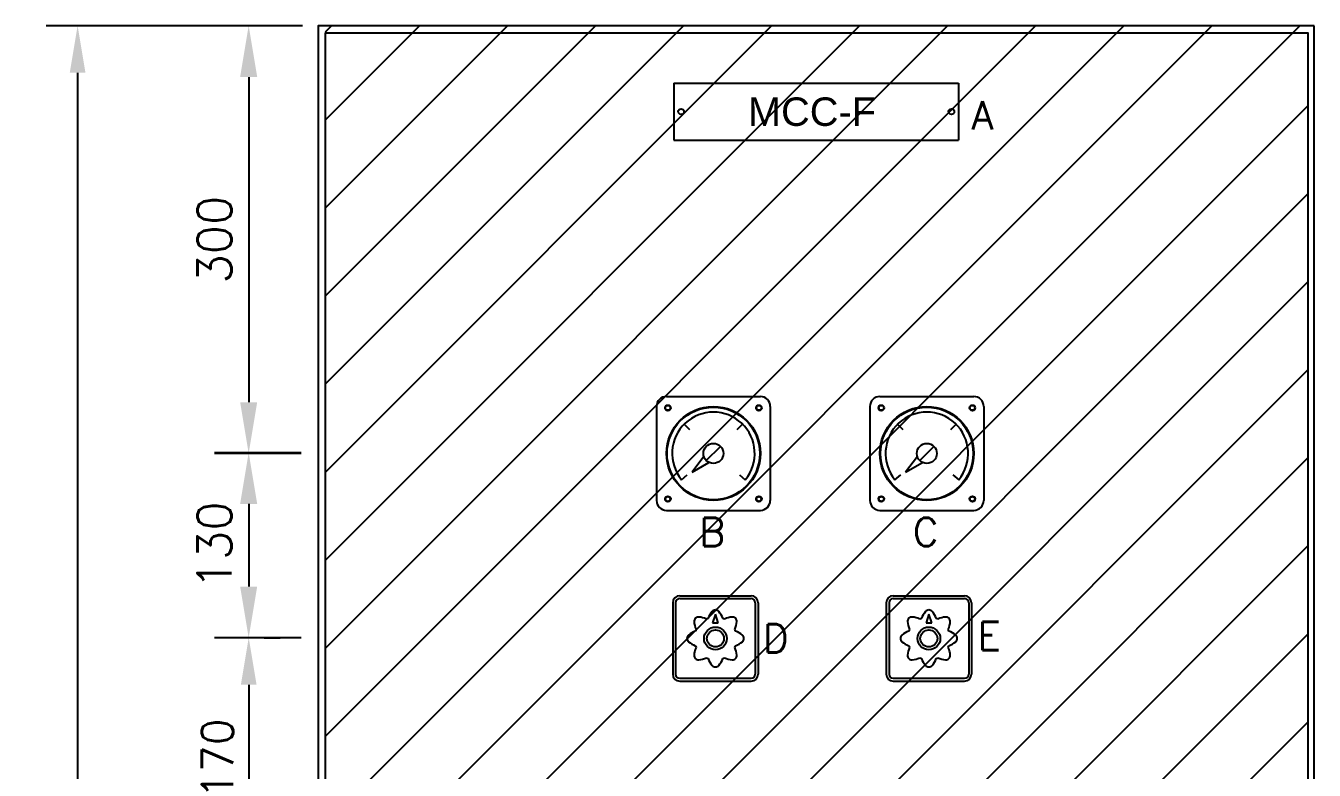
# Model space of a CAD drawing. Header units: millimetres. Extents: x 60229 to 91621, y 21923 to 36546.
# Drawn here: x 80619 to 81525, y 30034 to 30557 of the extents above; entities that cross this region are included whole.
import ezdxf
from ezdxf.enums import TextEntityAlignment as Align

# ---------------------------------------------------------------- set-up
doc = ezdxf.new("R2010")
doc.units = ezdxf.units.MM
doc.linetypes.add('HIDDEN', pattern=[2.5, 1.5, -1])
for name, color, linetype in [('BLOCK', 3, 'Continuous'), ('BOX심벌(제출)500', 3, 'Continuous'), ('H', 2, 'HIDDEN')]:
    doc.layers.add(name, color=color, linetype=linetype)
doc.styles.add('ROMANS', font='romans.shx', dxfattribs={"bigfont": 'fhg.shx'})
doc.styles.get("Standard").update_dxf_attribs({"font": 'arial.ttf'})
doc.dimstyles.new('STANDARD$0', dxfattribs={"dimscale": 12, "dimtxt": 2, "dimasz": 3, "dimexe": 2, "dimexo": 1, "dimgap": 1, "dimtad": 1, "dimdec": 0, "dimzin": 0, "dimdsep": 46, "dimtxsty": 'ROMANS', "dimcen": 0, "dimclrd": 3, "dimclre": 3, "dimclrt": 7, "dimadec": 0, "dimazin": 0, "dimtfac": 0.5, "dimtdec": 0, "dimtix": 1, "dimtmove": 1, "dimatfit": 3, "dimfxl": 1, "dimtolj": 1, "dimtzin": 0, "dimarcsym": 0})

# ---------------------------------------------------------------- blocks, each defined once
blk = doc.blocks.new('NP-M200')
at = {"color": 3}
for p, q in [((-100, 20), (100, 20)), ((-100, 20), (-100, -20)), ((100, 20), (100, -20)), ((-100, -20), (100, -20))]:
    blk.add_line(p, q, dxfattribs=at)
at = {"color": 8}
for centre in [(-95, 0), (95, 0)]:
    blk.add_circle(centre, 2, dxfattribs=at)
blk = doc.blocks.new('*D195')
at = {"color": 3, "lineweight": -2, "transparency": 16777216}
for p, q in [((80812.76, 30256.61), (80751.84, 30256.61)), ((80775.84, 30220.61), (80775.84, 30162.61)), ((80812.76, 30126.61), (80751.84, 30126.61))]:
    blk.add_line(p, q, dxfattribs=at)
at = {"color": 3, "transparency": 16777216}
for points in [[(80769.84, 30220.61), (80781.84, 30220.61), (80775.84, 30256.61)], [(80769.84, 30162.61), (80781.84, 30162.61), (80775.84, 30126.61)]]:
    blk.add_solid(points, dxfattribs=at)
at = {"color": 7, "lineweight": -2, "transparency": 16777216, "insert": (80751.84, 30191.61), "char_height": 24, "attachment_point": 5, "rotation": 90, "style": 'ROMANS'}
blk.add_mtext('\\A1;130', dxfattribs=at)
blk = doc.blocks.new('Meter-80광각')
at = {"layer": 'BLOCK'}
for p, q in [((-33, 40), (33, 40)), ((-40, 33), (-40, -33)), ((40, 33), (40, -33)), ((-20.53, 20.53), (-16.81, 16.81)), ((16.81, 16.81), (20.53, 20.53)), ((-4.98, -4.98), (4.98, 4.98)), ((-6.67, -2.25), (-15.02, -13.08)), ((-15.02, -13.08), (-3.15, -6.3)), ((-22.4, -18.48), (-18.34, -15.13)), ((18.34, -15.13), (22.4, -18.48)), ((-33, -40), (33, -40))]:
    blk.add_line(p, q, dxfattribs=at)
for centre, radius in [((-32, 32), 2), ((0, 0), 32.56), ((32, 32), 2), ((0, 0), 7.04), ((-32, -32), 2), ((32, -32), 2)]:
    blk.add_circle(centre, radius, dxfattribs=at)
for centre, radius, start, end in [((-33, 33), 7, 90, 180), ((33, 33), 7, 0, 90), ((0, 0), 29.04, 320.47737, 219.52263), ((-33, -33), 7, 180, 270), ((33, -33), 7, 270, 0)]:
    blk.add_arc(centre, radius, start, end, dxfattribs=at)
at = {"layer": 'H', "linetype": 'Continuous'}
for centre, radius in [((-32, 32), 1.7), ((0, 0), 33), ((32, 32), 1.7), ((-32, -32), 1.7), ((32, -32), 1.7)]:
    blk.add_circle(centre, radius, dxfattribs=at)
blk = doc.blocks.new('*D188')
at = {"color": 3, "lineweight": -2, "transparency": 16777216}
for p, q in [((80812.76, 30556.64), (80751.84, 30556.64)), ((80775.84, 30520.64), (80775.84, 30292.14)), ((80812.76, 30256.14), (80751.84, 30256.14))]:
    blk.add_line(p, q, dxfattribs=at)
at = {"color": 3, "transparency": 16777216}
for points in [[(80769.84, 30520.64), (80781.84, 30520.64), (80775.84, 30556.64)], [(80769.84, 30292.14), (80781.84, 30292.14), (80775.84, 30256.14)]]:
    blk.add_solid(points, dxfattribs=at)
at = {"color": 7, "lineweight": -2, "transparency": 16777216, "insert": (80751.84, 30406.39), "char_height": 24, "attachment_point": 5, "rotation": 90, "style": 'ROMANS'}
blk.add_mtext('\\A1;300', dxfattribs=at)
blk = doc.blocks.new('*D205')
at = {"color": 3, "lineweight": -2, "transparency": 16777216}
for p, q in [((80786.84, 30126.61), (80797.87, 30126.61)), ((80775.87, 30093.61), (80775.87, 29989.61)), ((80786.84, 29956.61), (80797.87, 29956.61))]:
    blk.add_line(p, q, dxfattribs=at)
at = {"color": 3, "transparency": 16777216}
for points in [[(80770.37, 30093.61), (80781.37, 30093.61), (80775.87, 30126.61)], [(80770.37, 29989.61), (80781.37, 29989.61), (80775.87, 29956.61)]]:
    blk.add_solid(points, dxfattribs=at)
at = {"lineweight": -2, "transparency": 16777216, "insert": (80753.87, 30041.61), "char_height": 22, "attachment_point": 5, "rotation": 90, "style": 'ROMANS'}
blk.add_mtext('\\A1;170', dxfattribs=at)
blk = doc.blocks.new('*D207')
at = {"color": 3, "lineweight": -2, "transparency": 16777216}
for p, q in [((80813.76, 30556.64), (80633.61, 30556.64)), ((80655.61, 30523.64), (80655.61, 29389.64)), ((80813.76, 29356.64), (80633.61, 29356.64))]:
    blk.add_line(p, q, dxfattribs=at)
at = {"color": 3, "transparency": 16777216}
for points in [[(80650.11, 30523.64), (80661.11, 30523.64), (80655.61, 30556.64)], [(80650.11, 29389.64), (80661.11, 29389.64), (80655.61, 29356.64)]]:
    blk.add_solid(points, dxfattribs=at)
at = {"lineweight": -2, "transparency": 16777216, "insert": (80633.61, 29956.64), "char_height": 22, "attachment_point": 5, "rotation": 90, "style": 'ROMANS'}
blk.add_mtext('\\A1;1200', dxfattribs=at)

msp = doc.modelspace()

# ---------------------------------------------------------------- hatches: boundary and pattern name
at = {"linetype": 'Continuous', "lineweight": -2}
h = msp.add_hatch(dxfattribs=at)
h.set_pattern_fill('ANSI31', color=1, scale=350)
h.set_pattern_definition([(45, (83008.71, 24502.416), (-30.93592, 30.93592), [])])
h.paths.add_polyline_path([(81520.26, 30556.64), (80829.76, 30556.64), (80829.76, 29361.14), (81520.26, 29361.14)])

# ---------------------------------------------------------------- linework, layer by layer
at = {"color": 3, "lineweight": -2}
for p, q in [((81078.91, 30156.14), (81128.91, 30156.14)), ((81228.91, 30156.14), (81278.91, 30156.14)), ((81073.91, 30151.14), (81073.91, 30101.14)), ((81133.91, 30151.14), (81133.91, 30101.14)), ((81223.91, 30151.14), (81223.91, 30101.14)), ((81283.91, 30151.14), (81283.91, 30101.14)), ((81078.91, 30096.14), (81128.91, 30096.14)), ((81228.91, 30096.14), (81278.91, 30096.14))]:
    msp.add_line(p, q, dxfattribs=at)
at = {"color": 8, "lineweight": -2}
for p, q in [((81075.91, 30151.14), (81075.91, 30101.14)), ((81078.91, 30154.14), (81128.91, 30154.14)), ((81131.91, 30151.14), (81131.91, 30101.14)), ((81225.91, 30151.14), (81225.91, 30101.14)), ((81228.91, 30154.14), (81278.91, 30154.14)), ((81281.91, 30151.14), (81281.91, 30101.14)), ((81078.91, 30098.14), (81128.91, 30098.14)), ((81228.91, 30098.14), (81278.91, 30098.14))]:
    msp.add_line(p, q, dxfattribs=at)
at = {"color": 8, "linetype": 'Continuous', "lineweight": -2}
for p, q in [((81103.91, 30143.14), (81101.91, 30137.14)), ((81105.91, 30137.14), (81103.91, 30143.14)), ((81253.91, 30143.14), (81251.91, 30137.14)), ((81255.91, 30137.14), (81253.91, 30143.14)), ((81101.91, 30137.14), (81105.91, 30137.14)), ((81251.91, 30137.14), (81255.91, 30137.14))]:
    msp.add_line(p, q, dxfattribs=at)
at = {"color": 1, "linetype": 'Continuous', "lineweight": -2}
msp.add_lwpolyline([(81524.76, 30556.64), (80824.76, 30556.64), (80824.76, 29356.64), (81524.76, 29356.64)], close=True, dxfattribs=at)
at = {"color": 3, "linetype": 'Continuous', "lineweight": -2}
msp.add_lwpolyline([(81520.26, 29361.14), (80829.76, 29361.14), (80829.76, 30551.64), (81520.26, 30551.64)], close=True, dxfattribs=at)
for points in [[(81089.77, 30140.28, 0.215712), (81088.88, 30137.93, 0.093237), (81090.27, 30132.5, 0), (81090.3, 30132.44)], [(81097.61, 30139.75, 0), (81097.55, 30139.78, 0.093237), (81092.12, 30141.17, 0.215712), (81089.77, 30140.28)], [(81103.91, 30146.14, 0.215712), (81101.62, 30145.1, 0.093237), (81098.76, 30140.28, 0), (81098.74, 30140.22)], [(81109.08, 30140.22, 0), (81109.06, 30140.28, 0.093237), (81106.2, 30145.1, 0.215712), (81103.91, 30146.14)], [(81118.05, 30140.28, 0.215712), (81115.7, 30141.17, 0.093237), (81110.27, 30139.78, 0), (81110.21, 30139.75)], [(81117.52, 30132.44, 0), (81117.55, 30132.5, 0.093237), (81118.94, 30137.93, 0.215712), (81118.05, 30140.28)], [(81239.77, 30140.28, 0.215712), (81238.88, 30137.93, 0.093237), (81240.27, 30132.5, 0), (81240.3, 30132.44)], [(81247.61, 30139.75, 0), (81247.55, 30139.78, 0.093237), (81242.12, 30141.17, 0.215712), (81239.77, 30140.28)], [(81253.91, 30146.14, 0.215712), (81251.62, 30145.1, 0.093237), (81248.76, 30140.28, 0), (81248.74, 30140.22)], [(81259.08, 30140.22, 0), (81259.06, 30140.28, 0.093237), (81256.2, 30145.1, 0.215712), (81253.91, 30146.14)], [(81268.05, 30140.28, 0.215712), (81265.7, 30141.17, 0.093237), (81260.27, 30139.78, 0), (81260.21, 30139.75)], [(81267.52, 30132.44, 0), (81267.55, 30132.5, 0.093237), (81268.94, 30137.93, 0.215712), (81268.05, 30140.28)], [(81089.83, 30131.31, 0), (81089.77, 30131.29, 0.093237), (81084.94, 30128.43, 0.215712), (81083.91, 30126.14)], [(81117.99, 30120.97, 0), (81118.05, 30120.99, 0.093237), (81122.87, 30123.85, 0.215712), (81123.91, 30126.14, 0.215712), (81122.87, 30128.43, 0.093237), (81118.05, 30131.29, 0), (81117.99, 30131.31)], [(81239.83, 30131.31, 0), (81239.77, 30131.29, 0.093237), (81234.94, 30128.43, 0.215712), (81233.91, 30126.14)], [(81267.99, 30120.97, 0), (81268.05, 30120.99, 0.093237), (81272.87, 30123.85, 0.215712), (81273.91, 30126.14, 0.215712), (81272.87, 30128.43, 0.093237), (81268.05, 30131.29, 0), (81267.99, 30131.31)], [(81083.91, 30126.14, 0.215712), (81084.94, 30123.85, 0.093237), (81089.77, 30120.99, 0), (81089.83, 30120.97)], [(81090.3, 30119.84, 0), (81090.27, 30119.78, 0.093237), (81088.88, 30114.35, 0.215712), (81089.77, 30112, 0.215712), (81092.12, 30111.11, 0.093237), (81097.55, 30112.5, 0), (81097.61, 30112.53)], [(81110.21, 30112.53, 0), (81110.27, 30112.5, 0.093237), (81115.7, 30111.11, 0.215712), (81118.05, 30112, 0.215712), (81118.94, 30114.35, 0.093237), (81117.55, 30119.78, 0), (81117.52, 30119.84)], [(81233.91, 30126.14, 0.215712), (81234.94, 30123.85, 0.093237), (81239.77, 30120.99, 0), (81239.83, 30120.97)], [(81240.3, 30119.84, 0), (81240.27, 30119.78, 0.093237), (81238.88, 30114.35, 0.215712), (81239.77, 30112, 0.215712), (81242.12, 30111.11, 0.093237), (81247.55, 30112.5, 0), (81247.61, 30112.53)], [(81260.21, 30112.53, 0), (81260.27, 30112.5, 0.093237), (81265.7, 30111.11, 0.215712), (81268.05, 30112, 0.215712), (81268.94, 30114.35, 0.093237), (81267.55, 30119.78, 0), (81267.52, 30119.84)], [(81098.74, 30112.06, 0), (81098.76, 30112, 0.093237), (81101.62, 30107.18, 0.215712), (81103.91, 30106.14, 0.215712), (81106.2, 30107.18, 0.093237), (81109.06, 30112, 0), (81109.08, 30112.06)], [(81248.74, 30112.06, 0), (81248.76, 30112, 0.093237), (81251.62, 30107.18, 0.215712), (81253.91, 30106.14, 0.215712), (81256.2, 30107.18, 0.093237), (81259.06, 30112, 0), (81259.08, 30112.06)]]:
    msp.add_lwpolyline(points, format="xyb", dxfattribs=at)
at = {"color": 8, "linetype": 'Continuous', "lineweight": -2}
for centre, radius in [((81103.91, 30126.14), 8), ((81103.91, 30126.14), 6), ((81253.91, 30126.14), 8), ((81253.91, 30126.14), 6)]:
    msp.add_circle(centre, radius, dxfattribs=at)
at = {"color": 3, "lineweight": -2}
for centre, start, end in [((81078.91, 30151.14), 90, 180), ((81128.91, 30151.14), 0, 90), ((81228.91, 30151.14), 90, 180), ((81278.91, 30151.14), 0, 90), ((81078.91, 30101.14), 180, 270), ((81128.91, 30101.14), 270, 0), ((81228.91, 30101.14), 180, 270), ((81278.91, 30101.14), 270, 0)]:
    msp.add_arc(centre, 5, start, end, dxfattribs=at)
at = {"color": 8, "lineweight": -2}
for centre, start, end in [((81078.91, 30151.14), 90, 180), ((81128.91, 30151.14), 0, 90), ((81228.91, 30151.14), 90, 180), ((81278.91, 30151.14), 0, 90), ((81078.91, 30101.14), 180, 270), ((81128.91, 30101.14), 270, 0), ((81228.91, 30101.14), 180, 270), ((81278.91, 30101.14), 270, 0)]:
    msp.add_arc(centre, 3, start, end, dxfattribs=at)
at = {"color": 3, "linetype": 'Continuous', "lineweight": -2}
for centre, start, end in [((81103.91, 30126.14), 110.16164, 114.83836), ((81103.91, 30126.14), 65.16164, 69.83836), ((81253.91, 30126.14), 110.16164, 114.83836), ((81253.91, 30126.14), 65.16164, 69.83836), ((81103.91, 30126.14), 155.16164, 159.83836), ((81103.91, 30126.14), 20.16164, 24.83836), ((81253.91, 30126.14), 155.16164, 159.83836), ((81253.91, 30126.14), 20.16164, 24.83836), ((81103.91, 30126.14), 200.16164, 204.83836), ((81103.91, 30126.14), 335.16164, 339.83836), ((81253.91, 30126.14), 200.16164, 204.83836), ((81253.91, 30126.14), 335.16164, 339.83836), ((81103.91, 30126.14), 245.16164, 249.83836), ((81103.91, 30126.14), 290.16164, 294.83836), ((81253.91, 30126.14), 245.16164, 249.83836), ((81253.91, 30126.14), 290.16164, 294.83836)]:
    msp.add_arc(centre, 15, start, end, dxfattribs=at)
at = {"layer": 'BOX심벌(제출)500', "color": 3, "lineweight": -2}
for p, q in [((80829.76, 29361.14), (80829.76, 30551.64)), ((81520.26, 30451.64), (81520.26, 29361.14))]:
    msp.add_line(p, q, dxfattribs=at)

# ---------------------------------------------------------------- block references
at = {"lineweight": -2}
for name, p in [('NP-M200', (81174.76, 30496.3)), ('Meter-80광각', (81102.48, 30256.14)), ('Meter-80광각', (81252.48, 30256.14))]:
    msp.add_blockref(name, p, dxfattribs=at)

# ---------------------------------------------------------------- texts
at = {"color": 252, "lineweight": -2}
msp.add_text('MCC-F', height=20, dxfattribs=at).set_placement((81171.75, 30496.3), align=Align.MIDDLE)
at = {"color": 7, "lineweight": -2, "style": 'ROMANS'}
for s, p in [('A', (81291.6, 30483.72)), ('B', (81101.65, 30190.98)), ('C', (81251.65, 30190.98)), ('D', (81146.32, 30116.28)), ('E', (81296.32, 30117.86))]:
    msp.add_text(s, height=20, dxfattribs=at).set_placement(p, align=Align.CENTER)

# ---------------------------------------------------------------- dimensions: what is measured, and where the dimension line sits
at = {"lineweight": -2}
for base, p1, p2, picture, middle in [((80655.61, 29356.64), (80824.76, 30556.64), (80824.76, 29356.64), '*D207', (80633.61, 29956.64)), ((80775.87, 29956.61), (80775.84, 30126.61), (80775.84, 29956.61), '*D205', (80753.87, 30041.61))]:
    dim = msp.add_linear_dim(base=base, p1=p1, p2=p2, angle=90, dimstyle='STANDARD$0', override={"dimscale": 11, "dimclrt": 256, "dimfxl": 1.25}, dxfattribs=at)
    dim.commit()
    dim.dimension.update_dxf_attribs({"geometry": picture, "text_midpoint": middle})
for base, p1, p2, picture, middle in [((80775.8387, 30256.1397), (80824.7602, 30556.6368), (80824.7602, 30256.1397), '*D188', (80751.8387, 30406.3882)), ((80775.84, 30126.61), (80824.76, 30256.61), (80824.76, 30126.61), '*D195', (80751.84, 30191.61))]:
    dim = msp.add_linear_dim(base=base, p1=p1, p2=p2, angle=90, dimstyle='STANDARD$0', dxfattribs=at)
    dim.commit()
    dim.dimension.update_dxf_attribs({"geometry": picture, "text_midpoint": middle})

doc.saveas('drawing.dxf')
